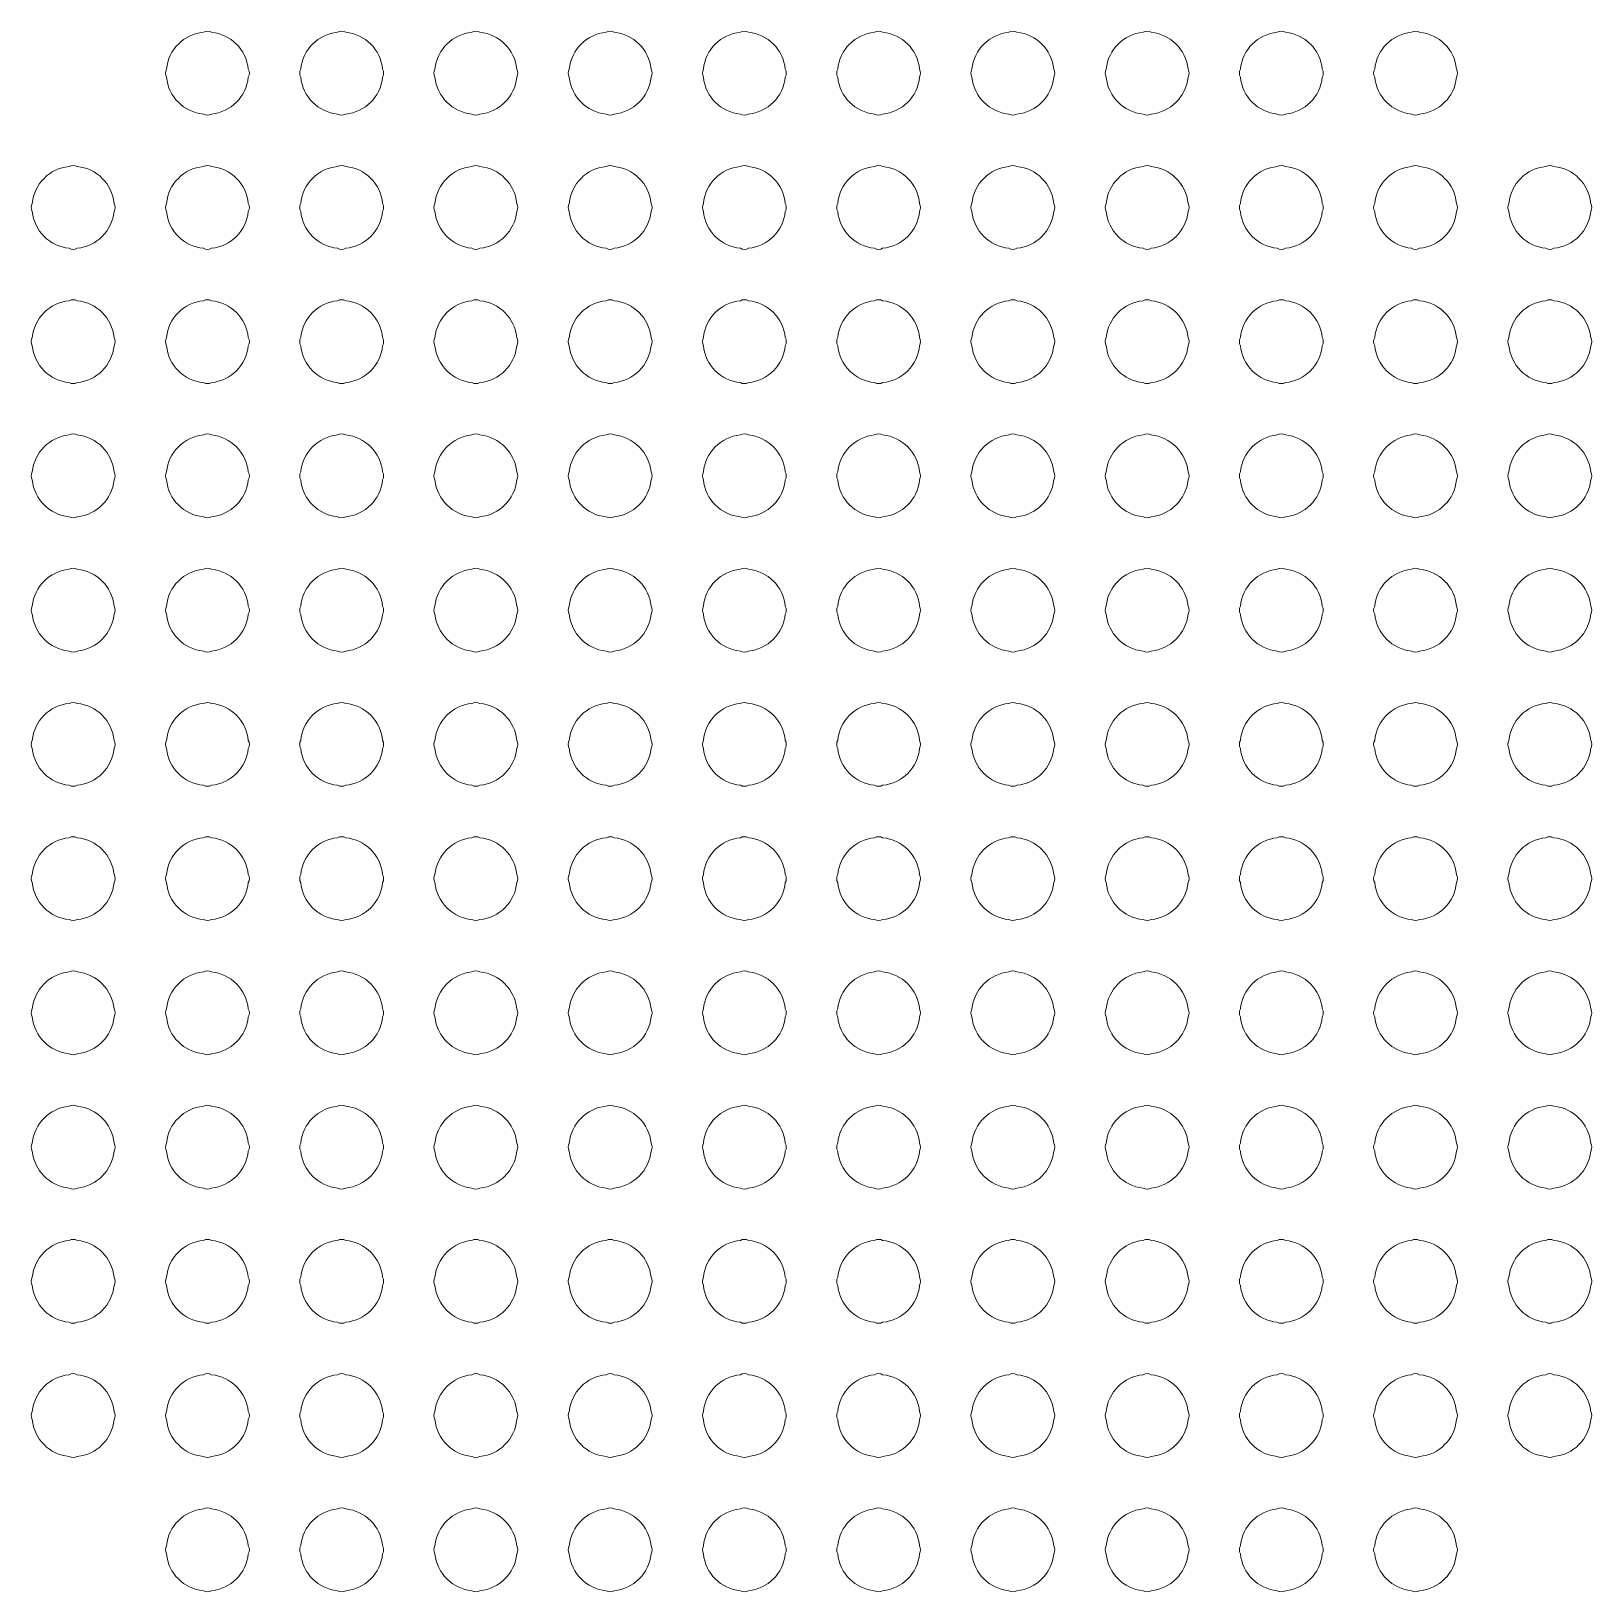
# Model space of a CAD drawing. Header units: millimetres. Extents: x -46.5 to 46.5, y -46.5 to 46.5.
import ezdxf

# ---------------------------------------------------------------- set-up
doc = ezdxf.new("R2010")
doc.units = ezdxf.units.MM
doc.layers.add('VectorLines_Light_0p003mm', color=6, linetype='CONTINUOUS', lineweight=0, true_color=0xff00ff)

msp = doc.modelspace()

# ---------------------------------------------------------------- linework, layer by layer
at = {"layer": 'VectorLines_Light_0p003mm'}
for centre, radius, start, end in [((-36, 44), 2.45, 95.64348, 174.35652), ((-36, 46), 0.5, 61.19326, 118.80674), ((-36, 44), 2.45, 5.64348, 84.35652), ((-28, 44), 2.45, 95.64348, 174.35652), ((-28, 46), 0.5, 61.19326, 118.80674), ((-28, 44), 2.45, 5.64348, 84.35652), ((-20, 44), 2.45, 95.64348, 174.35652), ((-20, 46), 0.5, 61.19326, 118.80674), ((-20, 44), 2.45, 5.64348, 84.35652), ((-12, 44), 2.45, 95.64348, 174.35652), ((-12, 46), 0.5, 61.19326, 118.80674), ((-12, 44), 2.45, 5.64348, 84.35652), ((-4, 44), 2.45, 95.64348, 174.35652), ((-4, 46), 0.5, 61.19326, 118.80674), ((-4, 44), 2.45, 5.64348, 84.35652), ((4, 44), 2.45, 95.64348, 174.35652), ((4, 46), 0.5, 61.19326, 118.80674), ((4, 44), 2.45, 5.64348, 84.35652), ((12, 44), 2.45, 95.64348, 174.35652), ((12, 46), 0.5, 61.19326, 118.80674), ((12, 44), 2.45, 5.64348, 84.35652), ((20, 44), 2.45, 95.64348, 174.35652), ((20, 46), 0.5, 61.19326, 118.80674), ((20, 44), 2.45, 5.64348, 84.35652), ((28, 44), 2.45, 95.64348, 174.35652), ((28, 46), 0.5, 61.19326, 118.80674), ((28, 44), 2.45, 5.64348, 84.35652), ((36, 44), 2.45, 95.64348, 174.35652), ((36, 46), 0.5, 61.19326, 118.80674), ((36, 44), 2.45, 5.64348, 84.35652), ((-38, 44), 0.5, 151.19326, 208.80674), ((-36, 44), 2.45, 185.64348, 264.35652), ((-36, 44), 2.45, 275.64348, 354.35652), ((-34, 44), 0.5, 331.19326, 28.80674), ((-30, 44), 0.5, 151.19326, 208.80674), ((-28, 44), 2.45, 185.64348, 264.35652), ((-28, 44), 2.45, 275.64348, 354.35652), ((-26, 44), 0.5, 331.19326, 28.80674), ((-22, 44), 0.5, 151.19326, 208.80674), ((-20, 44), 2.45, 185.64348, 264.35652), ((-20, 44), 2.45, 275.64348, 354.35652), ((-18, 44), 0.5, 331.19326, 28.80674), ((-14, 44), 0.5, 151.19326, 208.80674), ((-12, 44), 2.45, 185.64348, 264.35652), ((-12, 44), 2.45, 275.64348, 354.35652), ((-10, 44), 0.5, 331.19326, 28.80674), ((-6, 44), 0.5, 151.19326, 208.80674), ((-4, 44), 2.45, 185.64348, 264.35652), ((-4, 44), 2.45, 275.64348, 354.35652), ((-2, 44), 0.5, 331.19326, 28.80674), ((2, 44), 0.5, 151.19326, 208.80674), ((4, 44), 2.45, 185.64348, 264.35652), ((4, 44), 2.45, 275.64348, 354.35652), ((6, 44), 0.5, 331.19326, 28.80674), ((10, 44), 0.5, 151.19326, 208.80674), ((12, 44), 2.45, 185.64348, 264.35652), ((12, 44), 2.45, 275.64348, 354.35652), ((14, 44), 0.5, 331.19326, 28.80674), ((18, 44), 0.5, 151.19326, 208.80674), ((20, 44), 2.45, 185.64348, 264.35652), ((20, 44), 2.45, 275.64348, 354.35652), ((22, 44), 0.5, 331.19326, 28.80674), ((26, 44), 0.5, 151.19326, 208.80674), ((28, 44), 2.45, 185.64348, 264.35652), ((28, 44), 2.45, 275.64348, 354.35652), ((30, 44), 0.5, 331.19326, 28.80674), ((34, 44), 0.5, 151.19326, 208.80674), ((36, 44), 2.45, 185.64348, 264.35652), ((36, 44), 2.45, 275.64348, 354.35652), ((38, 44), 0.5, 331.19326, 28.80674), ((-36, 42), 0.5, 241.19326, 298.80674), ((-28, 42), 0.5, 241.19326, 298.80674), ((-20, 42), 0.5, 241.19326, 298.80674), ((-12, 42), 0.5, 241.19326, 298.80674), ((-4, 42), 0.5, 241.19326, 298.80674), ((4, 42), 0.5, 241.19326, 298.80674), ((12, 42), 0.5, 241.19326, 298.80674), ((20, 42), 0.5, 241.19326, 298.80674), ((28, 42), 0.5, 241.19326, 298.80674), ((36, 42), 0.5, 241.19326, 298.80674), ((-44, 36), 2.45, 95.64348, 174.35652), ((-44, 38), 0.5, 61.19326, 118.80674), ((-44, 36), 2.45, 5.64348, 84.35652), ((-36, 36), 2.45, 95.64348, 174.35652), ((-36, 38), 0.5, 61.19326, 118.80674), ((-36, 36), 2.45, 5.64348, 84.35652), ((-28, 36), 2.45, 95.64348, 174.35652), ((-28, 38), 0.5, 61.19326, 118.80674), ((-28, 36), 2.45, 5.64348, 84.35652), ((-20, 36), 2.45, 95.64348, 174.35652), ((-20, 38), 0.5, 61.19326, 118.80674), ((-20, 36), 2.45, 5.64348, 84.35652), ((-12, 36), 2.45, 95.64348, 174.35652), ((-12, 38), 0.5, 61.19326, 118.80674), ((-12, 36), 2.45, 5.64348, 84.35652), ((-4, 36), 2.45, 95.64348, 174.35652), ((-4, 38), 0.5, 61.19326, 118.80674), ((-4, 36), 2.45, 5.64348, 84.35652), ((4, 36), 2.45, 95.64348, 174.35652), ((4, 38), 0.5, 61.19326, 118.80674), ((4, 36), 2.45, 5.64348, 84.35652), ((12, 36), 2.45, 95.64348, 174.35652), ((12, 38), 0.5, 61.19326, 118.80674), ((12, 36), 2.45, 5.64348, 84.35652), ((20, 36), 2.45, 95.64348, 174.35652), ((20, 38), 0.5, 61.19326, 118.80674), ((20, 36), 2.45, 5.64348, 84.35652), ((28, 36), 2.45, 95.64348, 174.35652), ((28, 38), 0.5, 61.19326, 118.80674), ((28, 36), 2.45, 5.64348, 84.35652), ((36, 36), 2.45, 95.64348, 174.35652), ((36, 38), 0.5, 61.19326, 118.80674), ((36, 36), 2.45, 5.64348, 84.35652), ((44, 36), 2.45, 95.64348, 174.35652), ((44, 38), 0.5, 61.19326, 118.80674), ((44, 36), 2.45, 5.64348, 84.35652), ((-46, 36), 0.5, 151.19326, 208.80674), ((-44, 36), 2.45, 185.64348, 264.35652), ((-44, 36), 2.45, 275.64348, 354.35652), ((-42, 36), 0.5, 331.19326, 28.80674), ((-38, 36), 0.5, 151.19326, 208.80674), ((-36, 36), 2.45, 185.64348, 264.35652), ((-36, 36), 2.45, 275.64348, 354.35652), ((-34, 36), 0.5, 331.19326, 28.80674), ((-30, 36), 0.5, 151.19326, 208.80674), ((-28, 36), 2.45, 185.64348, 264.35652), ((-28, 36), 2.45, 275.64348, 354.35652), ((-26, 36), 0.5, 331.19326, 28.80674), ((-22, 36), 0.5, 151.19326, 208.80674), ((-20, 36), 2.45, 185.64348, 264.35652), ((-20, 36), 2.45, 275.64348, 354.35652), ((-18, 36), 0.5, 331.19326, 28.80674), ((-14, 36), 0.5, 151.19326, 208.80674), ((-12, 36), 2.45, 185.64348, 264.35652), ((-12, 36), 2.45, 275.64348, 354.35652), ((-10, 36), 0.5, 331.19326, 28.80674), ((-6, 36), 0.5, 151.19326, 208.80674), ((-4, 36), 2.45, 185.64348, 264.35652), ((-4, 36), 2.45, 275.64348, 354.35652), ((-2, 36), 0.5, 331.19326, 28.80674), ((2, 36), 0.5, 151.19326, 208.80674), ((4, 36), 2.45, 185.64348, 264.35652), ((4, 36), 2.45, 275.64348, 354.35652), ((6, 36), 0.5, 331.19326, 28.80674), ((10, 36), 0.5, 151.19326, 208.80674), ((12, 36), 2.45, 185.64348, 264.35652), ((12, 36), 2.45, 275.64348, 354.35652), ((14, 36), 0.5, 331.19326, 28.80674), ((18, 36), 0.5, 151.19326, 208.80674), ((20, 36), 2.45, 185.64348, 264.35652), ((20, 36), 2.45, 275.64348, 354.35652), ((22, 36), 0.5, 331.19326, 28.80674), ((26, 36), 0.5, 151.19326, 208.80674), ((28, 36), 2.45, 185.64348, 264.35652), ((28, 36), 2.45, 275.64348, 354.35652), ((30, 36), 0.5, 331.19326, 28.80674), ((34, 36), 0.5, 151.19326, 208.80674), ((36, 36), 2.45, 185.64348, 264.35652), ((36, 36), 2.45, 275.64348, 354.35652), ((38, 36), 0.5, 331.19326, 28.80674), ((42, 36), 0.5, 151.19326, 208.80674), ((44, 36), 2.45, 185.64348, 264.35652), ((44, 36), 2.45, 275.64348, 354.35652), ((46, 36), 0.5, 331.19326, 28.80674), ((-44, 34), 0.5, 241.19326, 298.80674), ((-36, 34), 0.5, 241.19326, 298.80674), ((-28, 34), 0.5, 241.19326, 298.80674), ((-20, 34), 0.5, 241.19326, 298.80674), ((-12, 34), 0.5, 241.19326, 298.80674), ((-4, 34), 0.5, 241.19326, 298.80674), ((4, 34), 0.5, 241.19326, 298.80674), ((12, 34), 0.5, 241.19326, 298.80674), ((20, 34), 0.5, 241.19326, 298.80674), ((28, 34), 0.5, 241.19326, 298.80674), ((36, 34), 0.5, 241.19326, 298.80674), ((44, 34), 0.5, 241.19326, 298.80674), ((-44, 28), 2.45, 95.64348, 174.35652), ((-44, 30), 0.5, 61.19326, 118.80674), ((-44, 28), 2.45, 5.64348, 84.35652), ((-36, 28), 2.45, 95.64348, 174.35652), ((-36, 30), 0.5, 61.19326, 118.80674), ((-36, 28), 2.45, 5.64348, 84.35652), ((-28, 28), 2.45, 95.64348, 174.35652), ((-28, 30), 0.5, 61.19326, 118.80674), ((-28, 28), 2.45, 5.64348, 84.35652), ((-20, 28), 2.45, 95.64348, 174.35652), ((-20, 30), 0.5, 61.19326, 118.80674), ((-20, 28), 2.45, 5.64348, 84.35652), ((-12, 28), 2.45, 95.64348, 174.35652), ((-12, 30), 0.5, 61.19326, 118.80674), ((-12, 28), 2.45, 5.64348, 84.35652), ((-4, 28), 2.45, 95.64348, 174.35652), ((-4, 30), 0.5, 61.19326, 118.80674), ((-4, 28), 2.45, 5.64348, 84.35652), ((4, 28), 2.45, 95.64348, 174.35652), ((4, 30), 0.5, 61.19326, 118.80674), ((4, 28), 2.45, 5.64348, 84.35652), ((12, 28), 2.45, 95.64348, 174.35652), ((12, 30), 0.5, 61.19326, 118.80674), ((12, 28), 2.45, 5.64348, 84.35652), ((20, 28), 2.45, 95.64348, 174.35652), ((20, 30), 0.5, 61.19326, 118.80674), ((20, 28), 2.45, 5.64348, 84.35652), ((28, 28), 2.45, 95.64348, 174.35652), ((28, 30), 0.5, 61.19326, 118.80674), ((28, 28), 2.45, 5.64348, 84.35652), ((36, 28), 2.45, 95.64348, 174.35652), ((36, 30), 0.5, 61.19326, 118.80674), ((36, 28), 2.45, 5.64348, 84.35652), ((44, 28), 2.45, 95.64348, 174.35652), ((44, 30), 0.5, 61.19326, 118.80674), ((44, 28), 2.45, 5.64348, 84.35652), ((-46, 28), 0.5, 151.19326, 208.80674), ((-42, 28), 0.5, 331.19326, 28.80674), ((-38, 28), 0.5, 151.19326, 208.80674), ((-34, 28), 0.5, 331.19326, 28.80674), ((-30, 28), 0.5, 151.19326, 208.80674), ((-26, 28), 0.5, 331.19326, 28.80674), ((-22, 28), 0.5, 151.19326, 208.80674), ((-18, 28), 0.5, 331.19326, 28.80674), ((-14, 28), 0.5, 151.19326, 208.80674), ((-10, 28), 0.5, 331.19326, 28.80674), ((-6, 28), 0.5, 151.19326, 208.80674), ((-2, 28), 0.5, 331.19326, 28.80674), ((2, 28), 0.5, 151.19326, 208.80674), ((6, 28), 0.5, 331.19326, 28.80674), ((10, 28), 0.5, 151.19326, 208.80674), ((14, 28), 0.5, 331.19326, 28.80674), ((18, 28), 0.5, 151.19326, 208.80674), ((22, 28), 0.5, 331.19326, 28.80674), ((26, 28), 0.5, 151.19326, 208.80674), ((30, 28), 0.5, 331.19326, 28.80674), ((34, 28), 0.5, 151.19326, 208.80674), ((38, 28), 0.5, 331.19326, 28.80674), ((42, 28), 0.5, 151.19326, 208.80674), ((46, 28), 0.5, 331.19326, 28.80674), ((-44, 28), 2.45, 185.64348, 264.35652), ((-44, 28), 2.45, 275.64348, 354.35652), ((-36, 28), 2.45, 185.64348, 264.35652), ((-36, 28), 2.45, 275.64348, 354.35652), ((-28, 28), 2.45, 185.64348, 264.35652), ((-28, 28), 2.45, 275.64348, 354.35652), ((-20, 28), 2.45, 185.64348, 264.35652), ((-20, 28), 2.45, 275.64348, 354.35652), ((-12, 28), 2.45, 185.64348, 264.35652), ((-12, 28), 2.45, 275.64348, 354.35652), ((-4, 28), 2.45, 185.64348, 264.35652), ((-4, 28), 2.45, 275.64348, 354.35652), ((4, 28), 2.45, 185.64348, 264.35652), ((4, 28), 2.45, 275.64348, 354.35652), ((12, 28), 2.45, 185.64348, 264.35652), ((12, 28), 2.45, 275.64348, 354.35652), ((20, 28), 2.45, 185.64348, 264.35652), ((20, 28), 2.45, 275.64348, 354.35652), ((28, 28), 2.45, 185.64348, 264.35652), ((28, 28), 2.45, 275.64348, 354.35652), ((36, 28), 2.45, 185.64348, 264.35652), ((36, 28), 2.45, 275.64348, 354.35652), ((44, 28), 2.45, 185.64348, 264.35652), ((44, 28), 2.45, 275.64348, 354.35652), ((-44, 26), 0.5, 241.19326, 298.80674), ((-36, 26), 0.5, 241.19326, 298.80674), ((-28, 26), 0.5, 241.19326, 298.80674), ((-20, 26), 0.5, 241.19326, 298.80674), ((-12, 26), 0.5, 241.19326, 298.80674), ((-4, 26), 0.5, 241.19326, 298.80674), ((4, 26), 0.5, 241.19326, 298.80674), ((12, 26), 0.5, 241.19326, 298.80674), ((20, 26), 0.5, 241.19326, 298.80674), ((28, 26), 0.5, 241.19326, 298.80674), ((36, 26), 0.5, 241.19326, 298.80674), ((44, 26), 0.5, 241.19326, 298.80674), ((-44, 20), 2.45, 95.64348, 174.35652), ((-44, 22), 0.5, 61.19326, 118.80674), ((-44, 20), 2.45, 5.64348, 84.35652), ((-36, 20), 2.45, 95.64348, 174.35652), ((-36, 22), 0.5, 61.19326, 118.80674), ((-36, 20), 2.45, 5.64348, 84.35652), ((-28, 20), 2.45, 95.64348, 174.35652), ((-28, 22), 0.5, 61.19326, 118.80674), ((-28, 20), 2.45, 5.64348, 84.35652), ((-20, 20), 2.45, 95.64348, 174.35652), ((-20, 22), 0.5, 61.19326, 118.80674), ((-20, 20), 2.45, 5.64348, 84.35652), ((-12, 20), 2.45, 95.64348, 174.35652), ((-12, 22), 0.5, 61.19326, 118.80674), ((-12, 20), 2.45, 5.64348, 84.35652), ((-4, 20), 2.45, 95.64348, 174.35652), ((-4, 22), 0.5, 61.19326, 118.80674), ((-4, 20), 2.45, 5.64348, 84.35652), ((4, 20), 2.45, 95.64348, 174.35652), ((4, 22), 0.5, 61.19326, 118.80674), ((4, 20), 2.45, 5.64348, 84.35652), ((12, 20), 2.45, 95.64348, 174.35652), ((12, 22), 0.5, 61.19326, 118.80674), ((12, 20), 2.45, 5.64348, 84.35652), ((20, 20), 2.45, 95.64348, 174.35652), ((20, 22), 0.5, 61.19326, 118.80674), ((20, 20), 2.45, 5.64348, 84.35652), ((28, 20), 2.45, 95.64348, 174.35652), ((28, 22), 0.5, 61.19326, 118.80674), ((28, 20), 2.45, 5.64348, 84.35652), ((36, 20), 2.45, 95.64348, 174.35652), ((36, 22), 0.5, 61.19326, 118.80674), ((36, 20), 2.45, 5.64348, 84.35652), ((44, 20), 2.45, 95.64348, 174.35652), ((44, 22), 0.5, 61.19326, 118.80674), ((44, 20), 2.45, 5.64348, 84.35652), ((-46, 20), 0.5, 151.19326, 208.80674), ((-44, 20), 2.45, 185.64348, 264.35652), ((-44, 20), 2.45, 275.64348, 354.35652), ((-42, 20), 0.5, 331.19326, 28.80674), ((-38, 20), 0.5, 151.19326, 208.80674), ((-36, 20), 2.45, 185.64348, 264.35652), ((-36, 20), 2.45, 275.64348, 354.35652), ((-34, 20), 0.5, 331.19326, 28.80674), ((-30, 20), 0.5, 151.19326, 208.80674), ((-28, 20), 2.45, 185.64348, 264.35652), ((-28, 20), 2.45, 275.64348, 354.35652), ((-26, 20), 0.5, 331.19326, 28.80674), ((-22, 20), 0.5, 151.19326, 208.80674), ((-20, 20), 2.45, 185.64348, 264.35652), ((-20, 20), 2.45, 275.64348, 354.35652), ((-18, 20), 0.5, 331.19326, 28.80674), ((-14, 20), 0.5, 151.19326, 208.80674), ((-12, 20), 2.45, 185.64348, 264.35652), ((-12, 20), 2.45, 275.64348, 354.35652), ((-10, 20), 0.5, 331.19326, 28.80674), ((-6, 20), 0.5, 151.19326, 208.80674), ((-4, 20), 2.45, 185.64348, 264.35652), ((-4, 20), 2.45, 275.64348, 354.35652), ((-2, 20), 0.5, 331.19326, 28.80674), ((2, 20), 0.5, 151.19326, 208.80674), ((4, 20), 2.45, 185.64348, 264.35652), ((4, 20), 2.45, 275.64348, 354.35652), ((6, 20), 0.5, 331.19326, 28.80674), ((10, 20), 0.5, 151.19326, 208.80674), ((12, 20), 2.45, 185.64348, 264.35652), ((12, 20), 2.45, 275.64348, 354.35652), ((14, 20), 0.5, 331.19326, 28.80674), ((18, 20), 0.5, 151.19326, 208.80674), ((20, 20), 2.45, 185.64348, 264.35652), ((20, 20), 2.45, 275.64348, 354.35652), ((22, 20), 0.5, 331.19326, 28.80674), ((26, 20), 0.5, 151.19326, 208.80674), ((28, 20), 2.45, 185.64348, 264.35652), ((28, 20), 2.45, 275.64348, 354.35652), ((30, 20), 0.5, 331.19326, 28.80674), ((34, 20), 0.5, 151.19326, 208.80674), ((36, 20), 2.45, 185.64348, 264.35652), ((36, 20), 2.45, 275.64348, 354.35652), ((38, 20), 0.5, 331.19326, 28.80674), ((42, 20), 0.5, 151.19326, 208.80674), ((44, 20), 2.45, 185.64348, 264.35652), ((44, 20), 2.45, 275.64348, 354.35652), ((46, 20), 0.5, 331.19326, 28.80674), ((-44, 18), 0.5, 241.19326, 298.80674), ((-36, 18), 0.5, 241.19326, 298.80674), ((-28, 18), 0.5, 241.19326, 298.80674), ((-20, 18), 0.5, 241.19326, 298.80674), ((-12, 18), 0.5, 241.19326, 298.80674), ((-4, 18), 0.5, 241.19326, 298.80674), ((4, 18), 0.5, 241.19326, 298.80674), ((12, 18), 0.5, 241.19326, 298.80674), ((20, 18), 0.5, 241.19326, 298.80674), ((28, 18), 0.5, 241.19326, 298.80674), ((36, 18), 0.5, 241.19326, 298.80674), ((44, 18), 0.5, 241.19326, 298.80674), ((-44, 12), 2.45, 95.64348, 174.35652), ((-44, 14), 0.5, 61.19326, 118.80674), ((-44, 12), 2.45, 5.64348, 84.35652), ((-36, 12), 2.45, 95.64348, 174.35652), ((-36, 14), 0.5, 61.19326, 118.80674), ((-36, 12), 2.45, 5.64348, 84.35652), ((-28, 12), 2.45, 95.64348, 174.35652), ((-28, 14), 0.5, 61.19326, 118.80674), ((-28, 12), 2.45, 5.64348, 84.35652), ((-20, 12), 2.45, 95.64348, 174.35652), ((-20, 14), 0.5, 61.19326, 118.80674), ((-20, 12), 2.45, 5.64348, 84.35652), ((-12, 12), 2.45, 95.64348, 174.35652), ((-12, 14), 0.5, 61.19326, 118.80674), ((-12, 12), 2.45, 5.64348, 84.35652), ((-4, 12), 2.45, 95.64348, 174.35652), ((-4, 14), 0.5, 61.19326, 118.80674), ((-4, 12), 2.45, 5.64348, 84.35652), ((4, 12), 2.45, 95.64348, 174.35652), ((4, 14), 0.5, 61.19326, 118.80674), ((4, 12), 2.45, 5.64348, 84.35652), ((12, 12), 2.45, 95.64348, 174.35652), ((12, 14), 0.5, 61.19326, 118.80674), ((12, 12), 2.45, 5.64348, 84.35652), ((20, 12), 2.45, 95.64348, 174.35652), ((20, 14), 0.5, 61.19326, 118.80674), ((20, 12), 2.45, 5.64348, 84.35652), ((28, 12), 2.45, 95.64348, 174.35652), ((28, 14), 0.5, 61.19326, 118.80674), ((28, 12), 2.45, 5.64348, 84.35652), ((36, 12), 2.45, 95.64348, 174.35652), ((36, 14), 0.5, 61.19326, 118.80674), ((36, 12), 2.45, 5.64348, 84.35652), ((44, 12), 2.45, 95.64348, 174.35652), ((44, 14), 0.5, 61.19326, 118.80674), ((44, 12), 2.45, 5.64348, 84.35652), ((-46, 12), 0.5, 151.19326, 208.80674), ((-42, 12), 0.5, 331.19326, 28.80674), ((-38, 12), 0.5, 151.19326, 208.80674), ((-34, 12), 0.5, 331.19326, 28.80674), ((-30, 12), 0.5, 151.19326, 208.80674), ((-26, 12), 0.5, 331.19326, 28.80674), ((-22, 12), 0.5, 151.19326, 208.80674), ((-18, 12), 0.5, 331.19326, 28.80674), ((-14, 12), 0.5, 151.19326, 208.80674), ((-10, 12), 0.5, 331.19326, 28.80674), ((-6, 12), 0.5, 151.19326, 208.80674), ((-2, 12), 0.5, 331.19326, 28.80674), ((2, 12), 0.5, 151.19326, 208.80674), ((6, 12), 0.5, 331.19326, 28.80674), ((10, 12), 0.5, 151.19326, 208.80674), ((14, 12), 0.5, 331.19326, 28.80674), ((18, 12), 0.5, 151.19326, 208.80674), ((22, 12), 0.5, 331.19326, 28.80674), ((26, 12), 0.5, 151.19326, 208.80674), ((30, 12), 0.5, 331.19326, 28.80674), ((34, 12), 0.5, 151.19326, 208.80674), ((38, 12), 0.5, 331.19326, 28.80674), ((42, 12), 0.5, 151.19326, 208.80674), ((46, 12), 0.5, 331.19326, 28.80674), ((-44, 12), 2.45, 185.64348, 264.35652), ((-44, 12), 2.45, 275.64348, 354.35652), ((-36, 12), 2.45, 185.64348, 264.35652), ((-36, 12), 2.45, 275.64348, 354.35652), ((-28, 12), 2.45, 185.64348, 264.35652), ((-28, 12), 2.45, 275.64348, 354.35652), ((-20, 12), 2.45, 185.64348, 264.35652), ((-20, 12), 2.45, 275.64348, 354.35652), ((-12, 12), 2.45, 185.64348, 264.35652), ((-12, 12), 2.45, 275.64348, 354.35652), ((-4, 12), 2.45, 185.64348, 264.35652), ((-4, 12), 2.45, 275.64348, 354.35652), ((4, 12), 2.45, 185.64348, 264.35652), ((4, 12), 2.45, 275.64348, 354.35652), ((12, 12), 2.45, 185.64348, 264.35652), ((12, 12), 2.45, 275.64348, 354.35652), ((20, 12), 2.45, 185.64348, 264.35652), ((20, 12), 2.45, 275.64348, 354.35652), ((28, 12), 2.45, 185.64348, 264.35652), ((28, 12), 2.45, 275.64348, 354.35652), ((36, 12), 2.45, 185.64348, 264.35652), ((36, 12), 2.45, 275.64348, 354.35652), ((44, 12), 2.45, 185.64348, 264.35652), ((44, 12), 2.45, 275.64348, 354.35652), ((-44, 10), 0.5, 241.19326, 298.80674), ((-36, 10), 0.5, 241.19326, 298.80674), ((-28, 10), 0.5, 241.19326, 298.80674), ((-20, 10), 0.5, 241.19326, 298.80674), ((-12, 10), 0.5, 241.19326, 298.80674), ((-4, 10), 0.5, 241.19326, 298.80674), ((4, 10), 0.5, 241.19326, 298.80674), ((12, 10), 0.5, 241.19326, 298.80674), ((20, 10), 0.5, 241.19326, 298.80674), ((28, 10), 0.5, 241.19326, 298.80674), ((36, 10), 0.5, 241.19326, 298.80674), ((44, 10), 0.5, 241.19326, 298.80674), ((-44, 4), 2.45, 95.64348, 174.35652), ((-44, 6), 0.5, 61.19326, 118.80674), ((-44, 4), 2.45, 5.64348, 84.35652), ((-36, 4), 2.45, 95.64348, 174.35652), ((-36, 6), 0.5, 61.19326, 118.80674), ((-36, 4), 2.45, 5.64348, 84.35652), ((-28, 4), 2.45, 95.64348, 174.35652), ((-28, 6), 0.5, 61.19326, 118.80674), ((-28, 4), 2.45, 5.64348, 84.35652), ((-20, 4), 2.45, 95.64348, 174.35652), ((-20, 6), 0.5, 61.19326, 118.80674), ((-20, 4), 2.45, 5.64348, 84.35652), ((-12, 4), 2.45, 95.64348, 174.35652), ((-12, 6), 0.5, 61.19326, 118.80674), ((-12, 4), 2.45, 5.64348, 84.35652), ((-4, 4), 2.45, 95.64348, 174.35652), ((-4, 6), 0.5, 61.19326, 118.80674), ((-4, 4), 2.45, 5.64348, 84.35652), ((4, 4), 2.45, 95.64348, 174.35652), ((4, 6), 0.5, 61.19326, 118.80674), ((4, 4), 2.45, 5.64348, 84.35652), ((12, 4), 2.45, 95.64348, 174.35652), ((12, 6), 0.5, 61.19326, 118.80674), ((12, 4), 2.45, 5.64348, 84.35652), ((20, 4), 2.45, 95.64348, 174.35652), ((20, 6), 0.5, 61.19326, 118.80674), ((20, 4), 2.45, 5.64348, 84.35652), ((28, 4), 2.45, 95.64348, 174.35652), ((28, 6), 0.5, 61.19326, 118.80674), ((28, 4), 2.45, 5.64348, 84.35652), ((36, 4), 2.45, 95.64348, 174.35652), ((36, 6), 0.5, 61.19326, 118.80674), ((36, 4), 2.45, 5.64348, 84.35652), ((44, 4), 2.45, 95.64348, 174.35652), ((44, 6), 0.5, 61.19326, 118.80674), ((44, 4), 2.45, 5.64348, 84.35652), ((-46, 4), 0.5, 151.19326, 208.80674), ((-44, 4), 2.45, 185.64348, 264.35652), ((-44, 4), 2.45, 275.64348, 354.35652), ((-42, 4), 0.5, 331.19326, 28.80674), ((-38, 4), 0.5, 151.19326, 208.80674), ((-36, 4), 2.45, 185.64348, 264.35652), ((-36, 4), 2.45, 275.64348, 354.35652), ((-34, 4), 0.5, 331.19326, 28.80674), ((-30, 4), 0.5, 151.19326, 208.80674), ((-28, 4), 2.45, 185.64348, 264.35652), ((-28, 4), 2.45, 275.64348, 354.35652), ((-26, 4), 0.5, 331.19326, 28.80674), ((-22, 4), 0.5, 151.19326, 208.80674), ((-20, 4), 2.45, 185.64348, 264.35652), ((-20, 4), 2.45, 275.64348, 354.35652), ((-18, 4), 0.5, 331.19326, 28.80674), ((-14, 4), 0.5, 151.19326, 208.80674), ((-12, 4), 2.45, 185.64348, 264.35652), ((-12, 4), 2.45, 275.64348, 354.35652), ((-10, 4), 0.5, 331.19326, 28.80674), ((-6, 4), 0.5, 151.19326, 208.80674), ((-4, 4), 2.45, 185.64348, 264.35652), ((-4, 4), 2.45, 275.64348, 354.35652), ((-2, 4), 0.5, 331.19326, 28.80674), ((2, 4), 0.5, 151.19326, 208.80674), ((4, 4), 2.45, 185.64348, 264.35652), ((4, 4), 2.45, 275.64348, 354.35652), ((6, 4), 0.5, 331.19326, 28.80674), ((10, 4), 0.5, 151.19326, 208.80674), ((12, 4), 2.45, 185.64348, 264.35652), ((12, 4), 2.45, 275.64348, 354.35652), ((14, 4), 0.5, 331.19326, 28.80674), ((18, 4), 0.5, 151.19326, 208.80674), ((20, 4), 2.45, 185.64348, 264.35652), ((20, 4), 2.45, 275.64348, 354.35652), ((22, 4), 0.5, 331.19326, 28.80674), ((26, 4), 0.5, 151.19326, 208.80674), ((28, 4), 2.45, 185.64348, 264.35652), ((28, 4), 2.45, 275.64348, 354.35652), ((30, 4), 0.5, 331.19326, 28.80674), ((34, 4), 0.5, 151.19326, 208.80674), ((36, 4), 2.45, 185.64348, 264.35652), ((36, 4), 2.45, 275.64348, 354.35652), ((38, 4), 0.5, 331.19326, 28.80674), ((42, 4), 0.5, 151.19326, 208.80674), ((44, 4), 2.45, 185.64348, 264.35652), ((44, 4), 2.45, 275.64348, 354.35652), ((46, 4), 0.5, 331.19326, 28.80674), ((-44, 2), 0.5, 241.19326, 298.80674), ((-36, 2), 0.5, 241.19326, 298.80674), ((-28, 2), 0.5, 241.19326, 298.80674), ((-20, 2), 0.5, 241.19326, 298.80674), ((-12, 2), 0.5, 241.19326, 298.80674), ((-4, 2), 0.5, 241.19326, 298.80674), ((4, 2), 0.5, 241.19326, 298.80674), ((12, 2), 0.5, 241.19326, 298.80674), ((20, 2), 0.5, 241.19326, 298.80674), ((28, 2), 0.5, 241.19326, 298.80674), ((36, 2), 0.5, 241.19326, 298.80674), ((44, 2), 0.5, 241.19326, 298.80674), ((-44, -4), 2.45, 95.64348, 174.35652), ((-44, -2), 0.5, 61.19326, 118.80674), ((-44, -4), 2.45, 5.64348, 84.35652), ((-36, -4), 2.45, 95.64348, 174.35652), ((-36, -2), 0.5, 61.19326, 118.80674), ((-36, -4), 2.45, 5.64348, 84.35652), ((-28, -4), 2.45, 95.64348, 174.35652), ((-28, -2), 0.5, 61.19326, 118.80674), ((-28, -4), 2.45, 5.64348, 84.35652), ((-20, -4), 2.45, 95.64348, 174.35652), ((-20, -2), 0.5, 61.19326, 118.80674), ((-20, -4), 2.45, 5.64348, 84.35652), ((-12, -4), 2.45, 95.64348, 174.35652), ((-12, -2), 0.5, 61.19326, 118.80674), ((-12, -4), 2.45, 5.64348, 84.35652), ((-4, -4), 2.45, 95.64348, 174.35652), ((-4, -2), 0.5, 61.19326, 118.80674), ((-4, -4), 2.45, 5.64348, 84.35652), ((4, -4), 2.45, 95.64348, 174.35652), ((4, -2), 0.5, 61.19326, 118.80674), ((4, -4), 2.45, 5.64348, 84.35652), ((12, -4), 2.45, 95.64348, 174.35652), ((12, -2), 0.5, 61.19326, 118.80674), ((12, -4), 2.45, 5.64348, 84.35652), ((20, -4), 2.45, 95.64348, 174.35652), ((20, -2), 0.5, 61.19326, 118.80674), ((20, -4), 2.45, 5.64348, 84.35652), ((28, -4), 2.45, 95.64348, 174.35652), ((28, -2), 0.5, 61.19326, 118.80674), ((28, -4), 2.45, 5.64348, 84.35652), ((36, -4), 2.45, 95.64348, 174.35652), ((36, -2), 0.5, 61.19326, 118.80674), ((36, -4), 2.45, 5.64348, 84.35652), ((44, -4), 2.45, 95.64348, 174.35652), ((44, -2), 0.5, 61.19326, 118.80674), ((44, -4), 2.45, 5.64348, 84.35652), ((-46, -4), 0.5, 151.19326, 208.80674), ((-44, -4), 2.45, 185.64348, 264.35652), ((-44, -4), 2.45, 275.64348, 354.35652), ((-42, -4), 0.5, 331.19326, 28.80674), ((-38, -4), 0.5, 151.19326, 208.80674), ((-36, -4), 2.45, 185.64348, 264.35652), ((-36, -4), 2.45, 275.64348, 354.35652), ((-34, -4), 0.5, 331.19326, 28.80674), ((-30, -4), 0.5, 151.19326, 208.80674), ((-28, -4), 2.45, 185.64348, 264.35652), ((-28, -4), 2.45, 275.64348, 354.35652), ((-26, -4), 0.5, 331.19326, 28.80674), ((-22, -4), 0.5, 151.19326, 208.80674), ((-20, -4), 2.45, 185.64348, 264.35652), ((-20, -4), 2.45, 275.64348, 354.35652), ((-18, -4), 0.5, 331.19326, 28.80674), ((-14, -4), 0.5, 151.19326, 208.80674), ((-12, -4), 2.45, 185.64348, 264.35652), ((-12, -4), 2.45, 275.64348, 354.35652), ((-10, -4), 0.5, 331.19326, 28.80674), ((-6, -4), 0.5, 151.19326, 208.80674), ((-4, -4), 2.45, 185.64348, 264.35652), ((-4, -4), 2.45, 275.64348, 354.35652), ((-2, -4), 0.5, 331.19326, 28.80674), ((2, -4), 0.5, 151.19326, 208.80674), ((4, -4), 2.45, 185.64348, 264.35652), ((4, -4), 2.45, 275.64348, 354.35652), ((6, -4), 0.5, 331.19326, 28.80674), ((10, -4), 0.5, 151.19326, 208.80674), ((12, -4), 2.45, 185.64348, 264.35652), ((12, -4), 2.45, 275.64348, 354.35652), ((14, -4), 0.5, 331.19326, 28.80674), ((18, -4), 0.5, 151.19326, 208.80674), ((20, -4), 2.45, 185.64348, 264.35652), ((20, -4), 2.45, 275.64348, 354.35652), ((22, -4), 0.5, 331.19326, 28.80674), ((26, -4), 0.5, 151.19326, 208.80674), ((28, -4), 2.45, 185.64348, 264.35652), ((28, -4), 2.45, 275.64348, 354.35652), ((30, -4), 0.5, 331.19326, 28.80674), ((34, -4), 0.5, 151.19326, 208.80674), ((36, -4), 2.45, 185.64348, 264.35652), ((36, -4), 2.45, 275.64348, 354.35652), ((38, -4), 0.5, 331.19326, 28.80674), ((42, -4), 0.5, 151.19326, 208.80674), ((44, -4), 2.45, 185.64348, 264.35652), ((44, -4), 2.45, 275.64348, 354.35652), ((46, -4), 0.5, 331.19326, 28.80674), ((-44, -6), 0.5, 241.19326, 298.80674), ((-36, -6), 0.5, 241.19326, 298.80674), ((-28, -6), 0.5, 241.19326, 298.80674), ((-20, -6), 0.5, 241.19326, 298.80674), ((-12, -6), 0.5, 241.19326, 298.80674), ((-4, -6), 0.5, 241.19326, 298.80674), ((4, -6), 0.5, 241.19326, 298.80674), ((12, -6), 0.5, 241.19326, 298.80674), ((20, -6), 0.5, 241.19326, 298.80674), ((28, -6), 0.5, 241.19326, 298.80674), ((36, -6), 0.5, 241.19326, 298.80674), ((44, -6), 0.5, 241.19326, 298.80674), ((-44, -12), 2.45, 95.64348, 174.35652), ((-44, -10), 0.5, 61.19326, 118.80674), ((-44, -12), 2.45, 5.64348, 84.35652), ((-36, -12), 2.45, 95.64348, 174.35652), ((-36, -10), 0.5, 61.19326, 118.80674), ((-36, -12), 2.45, 5.64348, 84.35652), ((-28, -12), 2.45, 95.64348, 174.35652), ((-28, -10), 0.5, 61.19326, 118.80674), ((-28, -12), 2.45, 5.64348, 84.35652), ((-20, -12), 2.45, 95.64348, 174.35652), ((-20, -10), 0.5, 61.19326, 118.80674), ((-20, -12), 2.45, 5.64348, 84.35652), ((-12, -12), 2.45, 95.64348, 174.35652), ((-12, -10), 0.5, 61.19326, 118.80674), ((-12, -12), 2.45, 5.64348, 84.35652), ((-4, -12), 2.45, 95.64348, 174.35652), ((-4, -10), 0.5, 61.19326, 118.80674), ((-4, -12), 2.45, 5.64348, 84.35652), ((4, -12), 2.45, 95.64348, 174.35652), ((4, -10), 0.5, 61.19326, 118.80674), ((4, -12), 2.45, 5.64348, 84.35652), ((12, -12), 2.45, 95.64348, 174.35652), ((12, -10), 0.5, 61.19326, 118.80674), ((12, -12), 2.45, 5.64348, 84.35652), ((20, -12), 2.45, 95.64348, 174.35652), ((20, -10), 0.5, 61.19326, 118.80674), ((20, -12), 2.45, 5.64348, 84.35652), ((28, -12), 2.45, 95.64348, 174.35652), ((28, -10), 0.5, 61.19326, 118.80674), ((28, -12), 2.45, 5.64348, 84.35652), ((36, -12), 2.45, 95.64348, 174.35652), ((36, -10), 0.5, 61.19326, 118.80674), ((36, -12), 2.45, 5.64348, 84.35652), ((44, -12), 2.45, 95.64348, 174.35652), ((44, -10), 0.5, 61.19326, 118.80674), ((44, -12), 2.45, 5.64348, 84.35652), ((-46, -12), 0.5, 151.19326, 208.80674), ((-42, -12), 0.5, 331.19326, 28.80674), ((-38, -12), 0.5, 151.19326, 208.80674), ((-34, -12), 0.5, 331.19326, 28.80674), ((-30, -12), 0.5, 151.19326, 208.80674), ((-26, -12), 0.5, 331.19326, 28.80674), ((-22, -12), 0.5, 151.19326, 208.80674), ((-18, -12), 0.5, 331.19326, 28.80674), ((-14, -12), 0.5, 151.19326, 208.80674), ((-10, -12), 0.5, 331.19326, 28.80674), ((-6, -12), 0.5, 151.19326, 208.80674), ((-2, -12), 0.5, 331.19326, 28.80674), ((2, -12), 0.5, 151.19326, 208.80674), ((6, -12), 0.5, 331.19326, 28.80674), ((10, -12), 0.5, 151.19326, 208.80674), ((14, -12), 0.5, 331.19326, 28.80674), ((18, -12), 0.5, 151.19326, 208.80674), ((22, -12), 0.5, 331.19326, 28.80674), ((26, -12), 0.5, 151.19326, 208.80674), ((30, -12), 0.5, 331.19326, 28.80674), ((34, -12), 0.5, 151.19326, 208.80674), ((38, -12), 0.5, 331.19326, 28.80674), ((42, -12), 0.5, 151.19326, 208.80674), ((46, -12), 0.5, 331.19326, 28.80674), ((-44, -12), 2.45, 185.64348, 264.35652), ((-44, -12), 2.45, 275.64348, 354.35652), ((-36, -12), 2.45, 185.64348, 264.35652), ((-36, -12), 2.45, 275.64348, 354.35652), ((-28, -12), 2.45, 185.64348, 264.35652), ((-28, -12), 2.45, 275.64348, 354.35652), ((-20, -12), 2.45, 185.64348, 264.35652), ((-20, -12), 2.45, 275.64348, 354.35652), ((-12, -12), 2.45, 185.64348, 264.35652), ((-12, -12), 2.45, 275.64348, 354.35652), ((-4, -12), 2.45, 185.64348, 264.35652), ((-4, -12), 2.45, 275.64348, 354.35652), ((4, -12), 2.45, 185.64348, 264.35652), ((4, -12), 2.45, 275.64348, 354.35652), ((12, -12), 2.45, 185.64348, 264.35652), ((12, -12), 2.45, 275.64348, 354.35652), ((20, -12), 2.45, 185.64348, 264.35652), ((20, -12), 2.45, 275.64348, 354.35652), ((28, -12), 2.45, 185.64348, 264.35652), ((28, -12), 2.45, 275.64348, 354.35652), ((36, -12), 2.45, 185.64348, 264.35652), ((36, -12), 2.45, 275.64348, 354.35652), ((44, -12), 2.45, 185.64348, 264.35652), ((44, -12), 2.45, 275.64348, 354.35652), ((-44, -14), 0.5, 241.19326, 298.80674), ((-36, -14), 0.5, 241.19326, 298.80674), ((-28, -14), 0.5, 241.19326, 298.80674), ((-20, -14), 0.5, 241.19326, 298.80674), ((-12, -14), 0.5, 241.19326, 298.80674), ((-4, -14), 0.5, 241.19326, 298.80674), ((4, -14), 0.5, 241.19326, 298.80674), ((12, -14), 0.5, 241.19326, 298.80674), ((20, -14), 0.5, 241.19326, 298.80674), ((28, -14), 0.5, 241.19326, 298.80674), ((36, -14), 0.5, 241.19326, 298.80674), ((44, -14), 0.5, 241.19326, 298.80674), ((-44, -20), 2.45, 95.64348, 174.35652), ((-44, -18), 0.5, 61.19326, 118.80674), ((-44, -20), 2.45, 5.64348, 84.35652), ((-36, -20), 2.45, 95.64348, 174.35652), ((-36, -18), 0.5, 61.19326, 118.80674), ((-36, -20), 2.45, 5.64348, 84.35652), ((-28, -20), 2.45, 95.64348, 174.35652), ((-28, -18), 0.5, 61.19326, 118.80674), ((-28, -20), 2.45, 5.64348, 84.35652), ((-20, -20), 2.45, 95.64348, 174.35652), ((-20, -18), 0.5, 61.19326, 118.80674), ((-20, -20), 2.45, 5.64348, 84.35652), ((-12, -20), 2.45, 95.64348, 174.35652), ((-12, -18), 0.5, 61.19326, 118.80674), ((-12, -20), 2.45, 5.64348, 84.35652), ((-4, -20), 2.45, 95.64348, 174.35652), ((-4, -18), 0.5, 61.19326, 118.80674), ((-4, -20), 2.45, 5.64348, 84.35652), ((4, -20), 2.45, 95.64348, 174.35652), ((4, -18), 0.5, 61.19326, 118.80674), ((4, -20), 2.45, 5.64348, 84.35652), ((12, -20), 2.45, 95.64348, 174.35652), ((12, -18), 0.5, 61.19326, 118.80674), ((12, -20), 2.45, 5.64348, 84.35652), ((20, -20), 2.45, 95.64348, 174.35652), ((20, -18), 0.5, 61.19326, 118.80674), ((20, -20), 2.45, 5.64348, 84.35652), ((28, -20), 2.45, 95.64348, 174.35652), ((28, -18), 0.5, 61.19326, 118.80674), ((28, -20), 2.45, 5.64348, 84.35652), ((36, -20), 2.45, 95.64348, 174.35652), ((36, -18), 0.5, 61.19326, 118.80674), ((36, -20), 2.45, 5.64348, 84.35652), ((44, -20), 2.45, 95.64348, 174.35652), ((44, -18), 0.5, 61.19326, 118.80674), ((44, -20), 2.45, 5.64348, 84.35652), ((-46, -20), 0.5, 151.19326, 208.80674), ((-44, -20), 2.45, 185.64348, 264.35652), ((-44, -20), 2.45, 275.64348, 354.35652), ((-42, -20), 0.5, 331.19326, 28.80674), ((-38, -20), 0.5, 151.19326, 208.80674), ((-36, -20), 2.45, 185.64348, 264.35652), ((-36, -20), 2.45, 275.64348, 354.35652), ((-34, -20), 0.5, 331.19326, 28.80674), ((-30, -20), 0.5, 151.19326, 208.80674), ((-28, -20), 2.45, 185.64348, 264.35652), ((-28, -20), 2.45, 275.64348, 354.35652), ((-26, -20), 0.5, 331.19326, 28.80674), ((-22, -20), 0.5, 151.19326, 208.80674), ((-20, -20), 2.45, 185.64348, 264.35652), ((-20, -20), 2.45, 275.64348, 354.35652), ((-18, -20), 0.5, 331.19326, 28.80674), ((-14, -20), 0.5, 151.19326, 208.80674), ((-12, -20), 2.45, 185.64348, 264.35652), ((-12, -20), 2.45, 275.64348, 354.35652), ((-10, -20), 0.5, 331.19326, 28.80674), ((-6, -20), 0.5, 151.19326, 208.80674), ((-4, -20), 2.45, 185.64348, 264.35652), ((-4, -20), 2.45, 275.64348, 354.35652), ((-2, -20), 0.5, 331.19326, 28.80674), ((2, -20), 0.5, 151.19326, 208.80674), ((4, -20), 2.45, 185.64348, 264.35652), ((4, -20), 2.45, 275.64348, 354.35652), ((6, -20), 0.5, 331.19326, 28.80674), ((10, -20), 0.5, 151.19326, 208.80674), ((12, -20), 2.45, 185.64348, 264.35652), ((12, -20), 2.45, 275.64348, 354.35652), ((14, -20), 0.5, 331.19326, 28.80674), ((18, -20), 0.5, 151.19326, 208.80674), ((20, -20), 2.45, 185.64348, 264.35652), ((20, -20), 2.45, 275.64348, 354.35652), ((22, -20), 0.5, 331.19326, 28.80674), ((26, -20), 0.5, 151.19326, 208.80674), ((28, -20), 2.45, 185.64348, 264.35652), ((28, -20), 2.45, 275.64348, 354.35652), ((30, -20), 0.5, 331.19326, 28.80674), ((34, -20), 0.5, 151.19326, 208.80674), ((36, -20), 2.45, 185.64348, 264.35652), ((36, -20), 2.45, 275.64348, 354.35652), ((38, -20), 0.5, 331.19326, 28.80674), ((42, -20), 0.5, 151.19326, 208.80674), ((44, -20), 2.45, 185.64348, 264.35652), ((44, -20), 2.45, 275.64348, 354.35652), ((46, -20), 0.5, 331.19326, 28.80674), ((-44, -22), 0.5, 241.19326, 298.80674), ((-36, -22), 0.5, 241.19326, 298.80674), ((-28, -22), 0.5, 241.19326, 298.80674), ((-20, -22), 0.5, 241.19326, 298.80674), ((-12, -22), 0.5, 241.19326, 298.80674), ((-4, -22), 0.5, 241.19326, 298.80674), ((4, -22), 0.5, 241.19326, 298.80674), ((12, -22), 0.5, 241.19326, 298.80674), ((20, -22), 0.5, 241.19326, 298.80674), ((28, -22), 0.5, 241.19326, 298.80674), ((36, -22), 0.5, 241.19326, 298.80674), ((44, -22), 0.5, 241.19326, 298.80674), ((-44, -28), 2.45, 95.64348, 174.35652), ((-44, -26), 0.5, 61.19326, 118.80674), ((-44, -28), 2.45, 5.64348, 84.35652), ((-36, -28), 2.45, 95.64348, 174.35652), ((-36, -26), 0.5, 61.19326, 118.80674), ((-36, -28), 2.45, 5.64348, 84.35652), ((-28, -28), 2.45, 95.64348, 174.35652), ((-28, -26), 0.5, 61.19326, 118.80674), ((-28, -28), 2.45, 5.64348, 84.35652), ((-20, -28), 2.45, 95.64348, 174.35652), ((-20, -26), 0.5, 61.19326, 118.80674), ((-20, -28), 2.45, 5.64348, 84.35652), ((-12, -28), 2.45, 95.64348, 174.35652), ((-12, -26), 0.5, 61.19326, 118.80674), ((-12, -28), 2.45, 5.64348, 84.35652), ((-4, -28), 2.45, 95.64348, 174.35652), ((-4, -26), 0.5, 61.19326, 118.80674), ((-4, -28), 2.45, 5.64348, 84.35652), ((4, -28), 2.45, 95.64348, 174.35652), ((4, -26), 0.5, 61.19326, 118.80674), ((4, -28), 2.45, 5.64348, 84.35652), ((12, -28), 2.45, 95.64348, 174.35652), ((12, -26), 0.5, 61.19326, 118.80674), ((12, -28), 2.45, 5.64348, 84.35652), ((20, -28), 2.45, 95.64348, 174.35652), ((20, -26), 0.5, 61.19326, 118.80674), ((20, -28), 2.45, 5.64348, 84.35652), ((28, -28), 2.45, 95.64348, 174.35652), ((28, -26), 0.5, 61.19326, 118.80674), ((28, -28), 2.45, 5.64348, 84.35652), ((36, -28), 2.45, 95.64348, 174.35652), ((36, -26), 0.5, 61.19326, 118.80674), ((36, -28), 2.45, 5.64348, 84.35652), ((44, -28), 2.45, 95.64348, 174.35652), ((44, -26), 0.5, 61.19326, 118.80674), ((44, -28), 2.45, 5.64348, 84.35652), ((-46, -28), 0.5, 151.19326, 208.80674), ((-42, -28), 0.5, 331.19326, 28.80674), ((-38, -28), 0.5, 151.19326, 208.80674), ((-34, -28), 0.5, 331.19326, 28.80674), ((-30, -28), 0.5, 151.19326, 208.80674), ((-26, -28), 0.5, 331.19326, 28.80674), ((-22, -28), 0.5, 151.19326, 208.80674), ((-18, -28), 0.5, 331.19326, 28.80674), ((-14, -28), 0.5, 151.19326, 208.80674), ((-10, -28), 0.5, 331.19326, 28.80674), ((-6, -28), 0.5, 151.19326, 208.80674), ((-2, -28), 0.5, 331.19326, 28.80674), ((2, -28), 0.5, 151.19326, 208.80674), ((6, -28), 0.5, 331.19326, 28.80674), ((10, -28), 0.5, 151.19326, 208.80674), ((14, -28), 0.5, 331.19326, 28.80674), ((18, -28), 0.5, 151.19326, 208.80674), ((22, -28), 0.5, 331.19326, 28.80674), ((26, -28), 0.5, 151.19326, 208.80674), ((30, -28), 0.5, 331.19326, 28.80674), ((34, -28), 0.5, 151.19326, 208.80674), ((38, -28), 0.5, 331.19326, 28.80674), ((42, -28), 0.5, 151.19326, 208.80674), ((46, -28), 0.5, 331.19326, 28.80674), ((-44, -28), 2.45, 185.64348, 264.35652), ((-44, -28), 2.45, 275.64348, 354.35652), ((-36, -28), 2.45, 185.64348, 264.35652), ((-36, -28), 2.45, 275.64348, 354.35652), ((-28, -28), 2.45, 185.64348, 264.35652), ((-28, -28), 2.45, 275.64348, 354.35652), ((-20, -28), 2.45, 185.64348, 264.35652), ((-20, -28), 2.45, 275.64348, 354.35652), ((-12, -28), 2.45, 185.64348, 264.35652), ((-12, -28), 2.45, 275.64348, 354.35652), ((-4, -28), 2.45, 185.64348, 264.35652), ((-4, -28), 2.45, 275.64348, 354.35652), ((4, -28), 2.45, 185.64348, 264.35652), ((4, -28), 2.45, 275.64348, 354.35652), ((12, -28), 2.45, 185.64348, 264.35652), ((12, -28), 2.45, 275.64348, 354.35652), ((20, -28), 2.45, 185.64348, 264.35652), ((20, -28), 2.45, 275.64348, 354.35652), ((28, -28), 2.45, 185.64348, 264.35652), ((28, -28), 2.45, 275.64348, 354.35652), ((36, -28), 2.45, 185.64348, 264.35652), ((36, -28), 2.45, 275.64348, 354.35652), ((44, -28), 2.45, 185.64348, 264.35652), ((44, -28), 2.45, 275.64348, 354.35652), ((-44, -30), 0.5, 241.19326, 298.80674), ((-36, -30), 0.5, 241.19326, 298.80674), ((-28, -30), 0.5, 241.19326, 298.80674), ((-20, -30), 0.5, 241.19326, 298.80674), ((-12, -30), 0.5, 241.19326, 298.80674), ((-4, -30), 0.5, 241.19326, 298.80674), ((4, -30), 0.5, 241.19326, 298.80674), ((12, -30), 0.5, 241.19326, 298.80674), ((20, -30), 0.5, 241.19326, 298.80674), ((28, -30), 0.5, 241.19326, 298.80674), ((36, -30), 0.5, 241.19326, 298.80674), ((44, -30), 0.5, 241.19326, 298.80674), ((-44, -36), 2.45, 95.64348, 174.35652), ((-44, -34), 0.5, 61.19326, 118.80674), ((-44, -36), 2.45, 5.64348, 84.35652), ((-36, -36), 2.45, 95.64348, 174.35652), ((-36, -34), 0.5, 61.19326, 118.80674), ((-36, -36), 2.45, 5.64348, 84.35652), ((-28, -36), 2.45, 95.64348, 174.35652), ((-28, -34), 0.5, 61.19326, 118.80674), ((-28, -36), 2.45, 5.64348, 84.35652), ((-20, -36), 2.45, 95.64348, 174.35652), ((-20, -34), 0.5, 61.19326, 118.80674), ((-20, -36), 2.45, 5.64348, 84.35652), ((-12, -36), 2.45, 95.64348, 174.35652), ((-12, -34), 0.5, 61.19326, 118.80674), ((-12, -36), 2.45, 5.64348, 84.35652), ((-4, -36), 2.45, 95.64348, 174.35652), ((-4, -34), 0.5, 61.19326, 118.80674), ((-4, -36), 2.45, 5.64348, 84.35652), ((4, -36), 2.45, 95.64348, 174.35652), ((4, -34), 0.5, 61.19326, 118.80674), ((4, -36), 2.45, 5.64348, 84.35652), ((12, -36), 2.45, 95.64348, 174.35652), ((12, -34), 0.5, 61.19326, 118.80674), ((12, -36), 2.45, 5.64348, 84.35652), ((20, -36), 2.45, 95.64348, 174.35652), ((20, -34), 0.5, 61.19326, 118.80674), ((20, -36), 2.45, 5.64348, 84.35652), ((28, -36), 2.45, 95.64348, 174.35652), ((28, -34), 0.5, 61.19326, 118.80674), ((28, -36), 2.45, 5.64348, 84.35652), ((36, -36), 2.45, 95.64348, 174.35652), ((36, -34), 0.5, 61.19326, 118.80674), ((36, -36), 2.45, 5.64348, 84.35652), ((44, -36), 2.45, 95.64348, 174.35652), ((44, -34), 0.5, 61.19326, 118.80674), ((44, -36), 2.45, 5.64348, 84.35652), ((-46, -36), 0.5, 151.19326, 208.80674), ((-44, -36), 2.45, 185.64348, 264.35652), ((-44, -36), 2.45, 275.64348, 354.35652), ((-42, -36), 0.5, 331.19326, 28.80674), ((-38, -36), 0.5, 151.19326, 208.80674), ((-36, -36), 2.45, 185.64348, 264.35652), ((-36, -36), 2.45, 275.64348, 354.35652), ((-34, -36), 0.5, 331.19326, 28.80674), ((-30, -36), 0.5, 151.19326, 208.80674), ((-28, -36), 2.45, 185.64348, 264.35652), ((-28, -36), 2.45, 275.64348, 354.35652), ((-26, -36), 0.5, 331.19326, 28.80674), ((-22, -36), 0.5, 151.19326, 208.80674), ((-20, -36), 2.45, 185.64348, 264.35652), ((-20, -36), 2.45, 275.64348, 354.35652), ((-18, -36), 0.5, 331.19326, 28.80674), ((-14, -36), 0.5, 151.19326, 208.80674), ((-12, -36), 2.45, 185.64348, 264.35652), ((-12, -36), 2.45, 275.64348, 354.35652), ((-10, -36), 0.5, 331.19326, 28.80674), ((-6, -36), 0.5, 151.19326, 208.80674), ((-4, -36), 2.45, 185.64348, 264.35652), ((-4, -36), 2.45, 275.64348, 354.35652), ((-2, -36), 0.5, 331.19326, 28.80674), ((2, -36), 0.5, 151.19326, 208.80674), ((4, -36), 2.45, 185.64348, 264.35652), ((4, -36), 2.45, 275.64348, 354.35652), ((6, -36), 0.5, 331.19326, 28.80674), ((10, -36), 0.5, 151.19326, 208.80674), ((12, -36), 2.45, 185.64348, 264.35652), ((12, -36), 2.45, 275.64348, 354.35652), ((14, -36), 0.5, 331.19326, 28.80674), ((18, -36), 0.5, 151.19326, 208.80674), ((20, -36), 2.45, 185.64348, 264.35652), ((20, -36), 2.45, 275.64348, 354.35652), ((22, -36), 0.5, 331.19326, 28.80674), ((26, -36), 0.5, 151.19326, 208.80674), ((28, -36), 2.45, 185.64348, 264.35652), ((28, -36), 2.45, 275.64348, 354.35652), ((30, -36), 0.5, 331.19326, 28.80674), ((34, -36), 0.5, 151.19326, 208.80674), ((36, -36), 2.45, 185.64348, 264.35652), ((36, -36), 2.45, 275.64348, 354.35652), ((38, -36), 0.5, 331.19326, 28.80674), ((42, -36), 0.5, 151.19326, 208.80674), ((44, -36), 2.45, 185.64348, 264.35652), ((44, -36), 2.45, 275.64348, 354.35652), ((46, -36), 0.5, 331.19326, 28.80674), ((-44, -38), 0.5, 241.19326, 298.80674), ((-36, -38), 0.5, 241.19326, 298.80674), ((-28, -38), 0.5, 241.19326, 298.80674), ((-20, -38), 0.5, 241.19326, 298.80674), ((-12, -38), 0.5, 241.19326, 298.80674), ((-4, -38), 0.5, 241.19326, 298.80674), ((4, -38), 0.5, 241.19326, 298.80674), ((12, -38), 0.5, 241.19326, 298.80674), ((20, -38), 0.5, 241.19326, 298.80674), ((28, -38), 0.5, 241.19326, 298.80674), ((36, -38), 0.5, 241.19326, 298.80674), ((44, -38), 0.5, 241.19326, 298.80674), ((-36, -44), 2.45, 95.64348, 174.35652), ((-36, -42), 0.5, 61.19326, 118.80674), ((-36, -44), 2.45, 5.64348, 84.35652), ((-28, -44), 2.45, 95.64348, 174.35652), ((-28, -42), 0.5, 61.19326, 118.80674), ((-28, -44), 2.45, 5.64348, 84.35652), ((-20, -44), 2.45, 95.64348, 174.35652), ((-20, -42), 0.5, 61.19326, 118.80674), ((-20, -44), 2.45, 5.64348, 84.35652), ((-12, -44), 2.45, 95.64348, 174.35652), ((-12, -42), 0.5, 61.19326, 118.80674), ((-12, -44), 2.45, 5.64348, 84.35652), ((-4, -44), 2.45, 95.64348, 174.35652), ((-4, -42), 0.5, 61.19326, 118.80674), ((-4, -44), 2.45, 5.64348, 84.35652), ((4, -44), 2.45, 95.64348, 174.35652), ((4, -42), 0.5, 61.19326, 118.80674), ((4, -44), 2.45, 5.64348, 84.35652), ((12, -44), 2.45, 95.64348, 174.35652), ((12, -42), 0.5, 61.19326, 118.80674), ((12, -44), 2.45, 5.64348, 84.35652), ((20, -44), 2.45, 95.64348, 174.35652), ((20, -42), 0.5, 61.19326, 118.80674), ((20, -44), 2.45, 5.64348, 84.35652), ((28, -44), 2.45, 95.64348, 174.35652), ((28, -42), 0.5, 61.19326, 118.80674), ((28, -44), 2.45, 5.64348, 84.35652), ((36, -44), 2.45, 95.64348, 174.35652), ((36, -42), 0.5, 61.19326, 118.80674), ((36, -44), 2.45, 5.64348, 84.35652), ((-38, -44), 0.5, 151.19326, 208.80674), ((-36, -44), 2.45, 185.64348, 264.35652), ((-36, -44), 2.45, 275.64348, 354.35652), ((-34, -44), 0.5, 331.19326, 28.80674), ((-30, -44), 0.5, 151.19326, 208.80674), ((-28, -44), 2.45, 185.64348, 264.35652), ((-28, -44), 2.45, 275.64348, 354.35652), ((-26, -44), 0.5, 331.19326, 28.80674), ((-22, -44), 0.5, 151.19326, 208.80674), ((-20, -44), 2.45, 185.64348, 264.35652), ((-20, -44), 2.45, 275.64348, 354.35652), ((-18, -44), 0.5, 331.19326, 28.80674), ((-14, -44), 0.5, 151.19326, 208.80674), ((-12, -44), 2.45, 185.64348, 264.35652), ((-12, -44), 2.45, 275.64348, 354.35652), ((-10, -44), 0.5, 331.19326, 28.80674), ((-6, -44), 0.5, 151.19326, 208.80674), ((-4, -44), 2.45, 185.64348, 264.35652), ((-4, -44), 2.45, 275.64348, 354.35652), ((-2, -44), 0.5, 331.19326, 28.80674), ((2, -44), 0.5, 151.19326, 208.80674), ((4, -44), 2.45, 185.64348, 264.35652), ((4, -44), 2.45, 275.64348, 354.35652), ((6, -44), 0.5, 331.19326, 28.80674), ((10, -44), 0.5, 151.19326, 208.80674), ((12, -44), 2.45, 185.64348, 264.35652), ((12, -44), 2.45, 275.64348, 354.35652), ((14, -44), 0.5, 331.19326, 28.80674), ((18, -44), 0.5, 151.19326, 208.80674), ((20, -44), 2.45, 185.64348, 264.35652), ((20, -44), 2.45, 275.64348, 354.35652), ((22, -44), 0.5, 331.19326, 28.80674), ((26, -44), 0.5, 151.19326, 208.80674), ((28, -44), 2.45, 185.64348, 264.35652), ((28, -44), 2.45, 275.64348, 354.35652), ((30, -44), 0.5, 331.19326, 28.80674), ((34, -44), 0.5, 151.19326, 208.80674), ((36, -44), 2.45, 185.64348, 264.35652), ((36, -44), 2.45, 275.64348, 354.35652), ((38, -44), 0.5, 331.19326, 28.80674), ((-36, -46), 0.5, 241.19326, 298.80674), ((-28, -46), 0.5, 241.19326, 298.80674), ((-20, -46), 0.5, 241.19326, 298.80674), ((-12, -46), 0.5, 241.19326, 298.80674), ((-4, -46), 0.5, 241.19326, 298.80674), ((4, -46), 0.5, 241.19326, 298.80674), ((12, -46), 0.5, 241.19326, 298.80674), ((20, -46), 0.5, 241.19326, 298.80674), ((28, -46), 0.5, 241.19326, 298.80674), ((36, -46), 0.5, 241.19326, 298.80674)]:
    msp.add_arc(centre, radius, start, end, dxfattribs=at)

doc.saveas('drawing.dxf')
